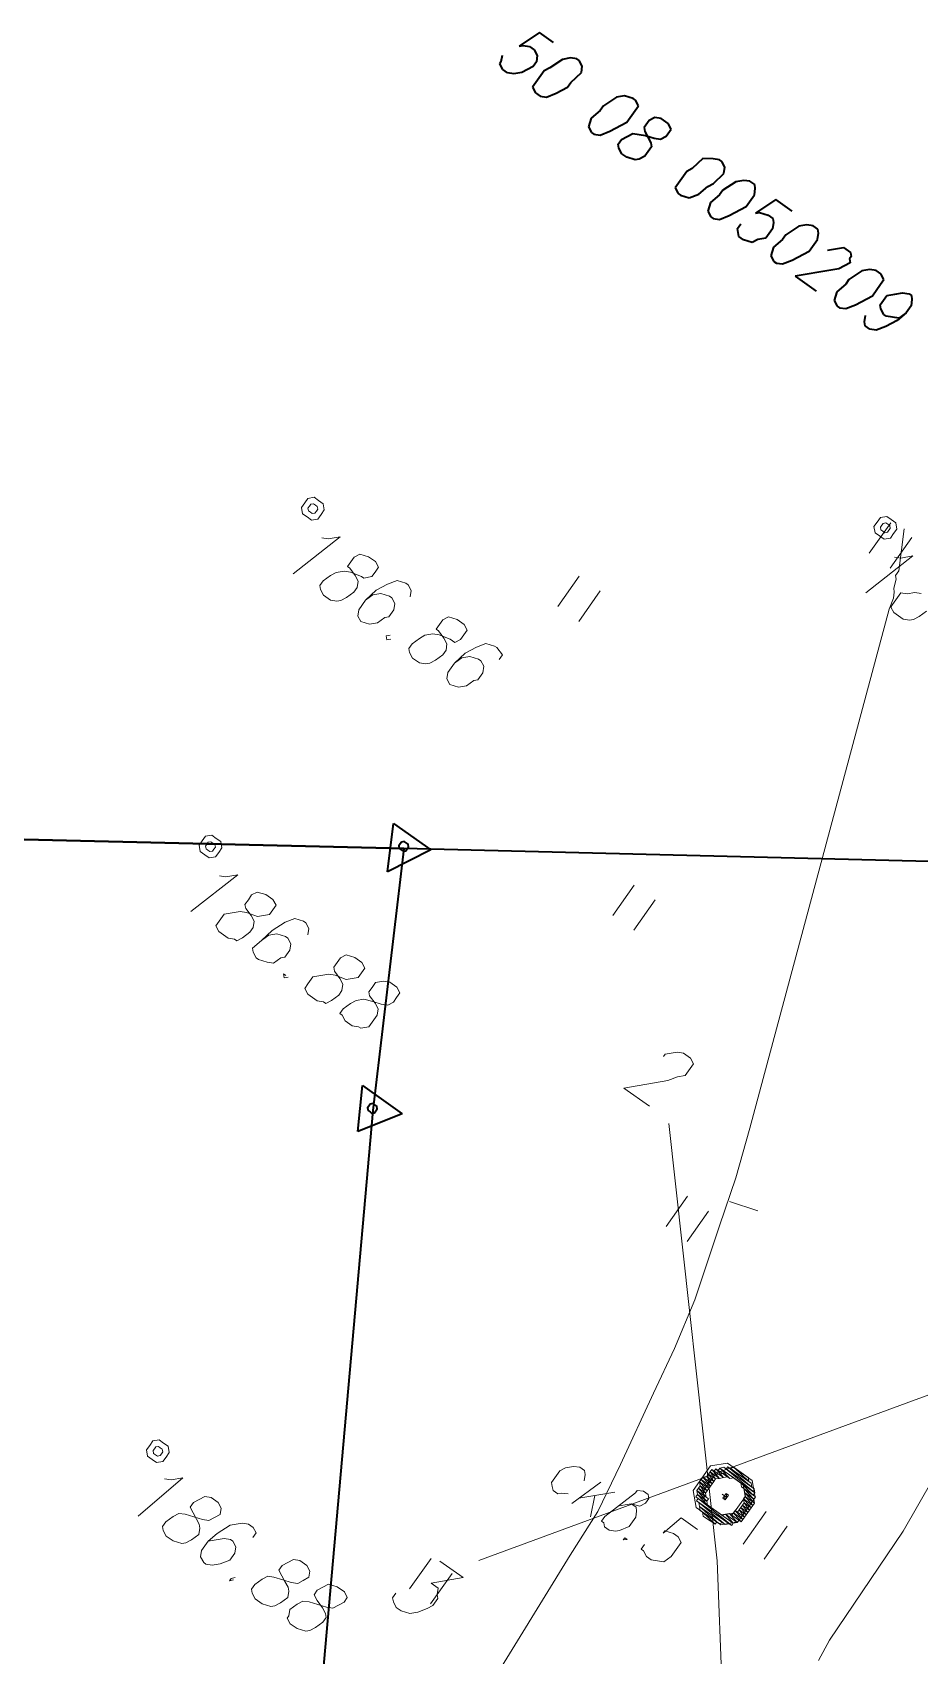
# Model space of a CAD drawing. Header units: millimetres. Extents: x -45570 to 57695, y -24100 to 57483.
# Drawn here: x -8219 to 5736, y 21249 to 46801 of the extents above; entities that cross this region are included whole.
import ezdxf

# ---------------------------------------------------------------- set-up
doc = ezdxf.new("R2010")
doc.units = ezdxf.units.MM
doc.layers.add('НВК_граница', color=6, linetype='Continuous', lineweight=35)
doc.layers.add('НВК_топо', color=9, linetype='Continuous', lineweight=9)

# ---------------------------------------------------------------- blocks, each defined once
blk = doc.blocks.new('ТОПО')
at = {"layer": 'НВК_граница'}
for p, q in [((-242, 46801), (-561, 46585)), ((-21, 46645), (-242, 46801)), ((-561, 46585), (-498, 46596)), ((-498, 46596), (-398, 46580)), ((-398, 46580), (-325, 46528)), ((-325, 46528), (-277, 46439)), ((-869, 46306), (-843, 46343)), ((-821, 46217), (-869, 46306)), ((-843, 46343), (-827, 46442)), ((-344, 46266), (-433, 46219)), ((-292, 46340), (-344, 46266)), ((-277, 46439), (-292, 46340)), ((121, 46378), (-82, 46246)), ((247, 46400), (121, 46378)), ((347, 46385), (247, 46400)), ((383, 46359), (347, 46385)), ((431, 46270), (383, 46359)), ((416, 46170), (431, 46270)), ((-747, 46165), (-821, 46217)), ((-648, 46150), (-747, 46165)), ((-522, 46171), (-648, 46150)), ((-433, 46219), (-522, 46171)), ((-275, 46052), (-354, 45941)), ((-171, 46199), (-275, 46052)), ((-82, 46246), (-171, 46199)), ((197, 45939), (249, 46012)), ((249, 46012), (416, 46170)), ((-354, 45941), (-306, 45852)), ((-306, 45852), (-232, 45800)), ((-232, 45800), (-133, 45785)), ((-133, 45785), (19, 45843)), ((19, 45843), (197, 45939)), ((968, 45780), (764, 45648)), ((1093, 45801), (968, 45780)), ((1230, 45760), (1093, 45801)), ((1266, 45734), (1230, 45760)), ((712, 45574), (571, 45453)), ((764, 45648), (712, 45574)), ((1132, 45387), (1262, 45571)), ((1262, 45571), (1314, 45645)), ((1314, 45645), (1266, 45734)), ((571, 45453), (529, 45317)), ((529, 45317), (577, 45228)), ((713, 45186), (865, 45245)), ((865, 45245), (1043, 45340)), ((1043, 45340), (1132, 45387)), ((1457, 45378), (1404, 45305)), ((1404, 45305), (1415, 45242)), ((1415, 45242), (1463, 45153)), ((1483, 45415), (1457, 45378)), ((1571, 45463), (1483, 45415)), ((1671, 45447), (1571, 45463)), ((1781, 45369), (1671, 45447)), ((1777, 45207), (1829, 45280)), ((1829, 45280), (1781, 45369)), ((577, 45228), (614, 45202)), ((614, 45202), (713, 45186)), ((997, 45041), (1049, 45115)), ((1008, 44978), (997, 45041)), ((1055, 44889), (1008, 44978)), ((1049, 45115), (1138, 45162)), ((1138, 45162), (1227, 45210)), ((1227, 45210), (1326, 45194)), ((1326, 45194), (1426, 45179)), ((1426, 45179), (1562, 45138)), ((1463, 45153), (1510, 45064)), ((1521, 45001), (1469, 44928)), ((1510, 45064), (1521, 45001)), ((1562, 45138), (1662, 45122)), ((1662, 45122), (1751, 45170)), ((1751, 45170), (1777, 45207)), ((1129, 44837), (1055, 44889)), ((1265, 44796), (1129, 44837)), ((1328, 44807), (1265, 44796)), ((1417, 44854), (1328, 44807)), ((1469, 44928), (1417, 44854)), ((2329, 44816), (2162, 44658)), ((2491, 44812), (2329, 44816)), ((2591, 44797), (2491, 44812)), ((2628, 44771), (2591, 44797)), ((2675, 44682), (2628, 44771)), ((1969, 44464), (1891, 44353)), ((2073, 44611), (1969, 44464)), ((2162, 44658), (2073, 44611)), ((2493, 44424), (2660, 44582)), ((2660, 44582), (2675, 44682)), ((2970, 44473), (2844, 44452)), ((3069, 44458), (2970, 44473)), ((1891, 44353), (1938, 44264)), ((1938, 44264), (1975, 44238)), ((1975, 44238), (2111, 44197)), ((2111, 44197), (2263, 44255)), ((2263, 44255), (2404, 44377)), ((2404, 44377), (2493, 44424)), ((2588, 44246), (2447, 44125)), ((2640, 44320), (2588, 44246)), ((2844, 44452), (2640, 44320)), ((3008, 44060), (3138, 44244)), ((3143, 44406), (3069, 44458)), ((3138, 44244), (3153, 44343)), ((3153, 44343), (3143, 44406)), ((2447, 44125), (2406, 43989)), ((2406, 43989), (2453, 43900)), ((2741, 43917), (2919, 44012)), ((2919, 44012), (3008, 44060)), ((3474, 44172), (3155, 43956)), ((3155, 43956), (3218, 43966)), ((3218, 43966), (3354, 43925)), ((3731, 43990), (3474, 44172)), ((2453, 43900), (2490, 43874)), ((2490, 43874), (2590, 43859)), ((2590, 43859), (2741, 43917)), ((2873, 43713), (2925, 43787)), ((2884, 43650), (2873, 43713)), ((3354, 43925), (3428, 43873)), ((3423, 43710), (3371, 43637)), ((3439, 43810), (3423, 43710)), ((3428, 43873), (3439, 43810)), ((3837, 43749), (3633, 43617)), ((3963, 43770), (3837, 43749)), ((4062, 43755), (3963, 43770)), ((4136, 43703), (4062, 43755)), ((4147, 43640), (4136, 43703)), ((2895, 43588), (2884, 43650)), ((2968, 43536), (2895, 43588)), ((3105, 43494), (2968, 43536)), ((3194, 43542), (3105, 43494)), ((3319, 43563), (3194, 43542)), ((3371, 43637), (3319, 43563)), ((3581, 43543), (3440, 43422)), ((3633, 43617), (3581, 43543)), ((4001, 43357), (4132, 43541)), ((4132, 43541), (4147, 43640)), ((3440, 43422), (3399, 43286)), ((3399, 43286), (3447, 43197)), ((3447, 43197), (3484, 43171)), ((3583, 43156), (3735, 43214)), ((3735, 43214), (3913, 43309)), ((3913, 43309), (4001, 43357)), ((4289, 43374), (4352, 43385)), ((4352, 43385), (4415, 43395)), ((4415, 43395), (4478, 43406)), ((4478, 43406), (4541, 43417)), ((4541, 43417), (4651, 43339)), ((4662, 43276), (4636, 43239)), ((4636, 43239), (4647, 43176)), ((4651, 43339), (4662, 43276)), ((3484, 43171), (3583, 43156)), ((4343, 43060), (3778, 42963)), ((3778, 42963), (4109, 42728)), ((4469, 43081), (4343, 43060)), ((4558, 43129), (4469, 43081)), ((4647, 43176), (4558, 43129)), ((4831, 43046), (4627, 42914)), ((4956, 43068), (4831, 43046)), ((5056, 43052), (4956, 43068)), ((5129, 43000), (5056, 43052)), ((5177, 42911), (5129, 43000)), ((4434, 42719), (4393, 42583)), ((4575, 42841), (4434, 42719)), ((4627, 42914), (4575, 42841)), ((4995, 42654), (5125, 42838)), ((5125, 42838), (5177, 42911)), ((5220, 42660), (5346, 42682)), ((5346, 42682), (5471, 42703)), ((5471, 42703), (5571, 42688)), ((5571, 42688), (5608, 42662)), ((4393, 42583), (4440, 42494)), ((4440, 42494), (4477, 42468)), ((4477, 42468), (4576, 42453)), ((4576, 42453), (4728, 42511)), ((4728, 42511), (4906, 42606)), ((4906, 42606), (4995, 42654)), ((5116, 42513), (5194, 42623)), ((5127, 42450), (5116, 42513)), ((5174, 42361), (5127, 42450)), ((5194, 42623), (5220, 42660)), ((5603, 42499), (5525, 42389)), ((5618, 42599), (5603, 42499)), ((5608, 42662), (5618, 42599)), ((4871, 42245), (4886, 42344)), ((4882, 42182), (4871, 42245)), ((4955, 42130), (4882, 42182)), ((5206, 42173), (5055, 42114)), ((5211, 42335), (5174, 42361)), ((5384, 42268), (5206, 42173)), ((5311, 42320), (5211, 42335)), ((5410, 42305), (5311, 42320)), ((5525, 42389), (5384, 42268)), ((5525, 42389), (5410, 42305)), ((5055, 42114), (4955, 42130)), ((-2375, 33955), (-25944, 34511)), ((-25944, 34511), (-2375, 33955)), ((-2635, 33587), (-2539, 34348)), ((-2635, 33587), (-2539, 34348)), ((-2635, 33587), (-2539, 34348)), ((-2539, 34348), (-1951, 33931)), ((-2539, 34348), (-1951, 33931)), ((-2539, 34348), (-1951, 33931)), ((-2375, 33955), (-2865, 29830)), ((-2375, 33955), (-2865, 29830)), ((-1951, 33931), (-2635, 33587)), ((-1951, 33931), (-2635, 33587)), ((-1951, 33931), (-2635, 33587)), ((26654, 33235), (-2375, 33955)), ((26654, 33235), (-2375, 33955)), ((-3099, 29499), (-3029, 30222)), ((-3099, 29499), (-3029, 30222)), ((-3029, 30222), (-2404, 29779)), ((-3029, 30222), (-2404, 29779)), ((-2865, 29830), (-4342, 13152)), ((-2865, 29830), (-4342, 13152)), ((-2404, 29779), (-3099, 29499)), ((-2404, 29779), (-3099, 29499))]:
    blk.add_line(p, q, dxfattribs=at)
for points in [[(-2436, 34026), (-2457, 33995), (-2450, 33953), (-2419, 33932)], [(-2436, 34026), (-2457, 33995), (-2450, 33953), (-2419, 33932)], [(-2436, 34026), (-2457, 33995), (-2450, 33953), (-2419, 33932)], [(-2341, 34042), (-2372, 34063), (-2414, 34056), (-2436, 34026)], [(-2341, 34042), (-2372, 34063), (-2414, 34056), (-2436, 34026)], [(-2341, 34042), (-2372, 34063), (-2414, 34056), (-2436, 34026)], [(-2325, 33948), (-2304, 33978), (-2311, 34020), (-2341, 34042)], [(-2325, 33948), (-2304, 33978), (-2311, 34020), (-2341, 34042)], [(-2325, 33948), (-2304, 33978), (-2311, 34020), (-2341, 34042)], [(-2419, 33932), (-2389, 33910), (-2347, 33917), (-2325, 33948)], [(-2419, 33932), (-2389, 33910), (-2347, 33917), (-2325, 33948)], [(-2419, 33932), (-2389, 33910), (-2347, 33917), (-2325, 33948)], [(-2925, 29900), (-2947, 29870), (-2940, 29828), (-2909, 29806)], [(-2925, 29900), (-2947, 29870), (-2940, 29828), (-2909, 29806)], [(-2831, 29916), (-2862, 29938), (-2904, 29931), (-2925, 29900)], [(-2831, 29916), (-2862, 29938), (-2904, 29931), (-2925, 29900)], [(-2815, 29822), (-2794, 29853), (-2801, 29895), (-2831, 29916)], [(-2815, 29822), (-2794, 29853), (-2801, 29895), (-2831, 29916)], [(-2909, 29806), (-2879, 29784), (-2837, 29792), (-2815, 29822)], [(-2909, 29806), (-2879, 29784), (-2837, 29792), (-2815, 29822)]]:
    blk.add_lwpolyline(points, dxfattribs=at)
at = {"layer": 'НВК_топо'}
for p, q in [((-3377, 38860), (-4118, 38280)), ((-3665, 38843), (-3565, 38828)), ((-3565, 38828), (-3377, 38860)), ((4945, 38604), (5283, 39082)), ((5276, 38369), (5614, 38848)), ((5412, 38328), (5493, 38989)), ((-3071, 38589), (-3160, 38541)), ((-2935, 38548), (-3071, 38589)), ((-3212, 38468), (-3264, 38394)), ((-3264, 38394), (-3228, 38368)), ((-3228, 38368), (-3143, 38253)), ((-3160, 38541), (-3212, 38468)), ((-2825, 38470), (-2935, 38548)), ((-2829, 38307), (-2777, 38381)), ((-2777, 38381), (-2825, 38470)), ((5631, 38560), (4890, 37980)), ((5343, 38543), (5443, 38527)), ((5443, 38527), (5631, 38560)), ((-3698, 38094), (-3646, 38167)), ((-3687, 38031), (-3698, 38094)), ((-3646, 38167), (-3531, 38252)), ((-3531, 38252), (-3442, 38299)), ((-3442, 38299), (-3317, 38321)), ((-3317, 38321), (-3217, 38305)), ((-3217, 38305), (-3044, 38238)), ((-3143, 38253), (-3096, 38164)), ((-3096, 38164), (-3111, 38065)), ((-3044, 38238), (-3007, 38212)), ((-3007, 38212), (-2881, 38234)), ((-2881, 38234), (-2829, 38307)), ((-2635, 38114), (-2812, 38019)), ((-2483, 38172), (-2635, 38114)), ((-2346, 38131), (-2483, 38172)), ((-2310, 38105), (-2346, 38131)), ((-2262, 38016), (-2310, 38105)), ((44, 37765), (383, 38243)), ((5330, 38055), (5371, 38192)), ((5360, 38254), (5412, 38328)), ((5371, 38192), (5360, 38254)), ((-3640, 37942), (-3687, 38031)), ((-3529, 37864), (-3640, 37942)), ((-3430, 37849), (-3529, 37864)), ((-3367, 37859), (-3430, 37849)), ((-3278, 37907), (-3367, 37859)), ((-3163, 37991), (-3278, 37907)), ((-3111, 38065), (-3163, 37991)), ((-2979, 37861), (-3083, 37714)), ((-2812, 38019), (-2979, 37861)), ((-2864, 37945), (-2979, 37861)), ((-2739, 37967), (-2864, 37945)), ((-2602, 37926), (-2739, 37967)), ((-2565, 37900), (-2602, 37926)), ((-2518, 37811), (-2565, 37900)), ((-2277, 37917), (-2262, 38016)), ((375, 37530), (714, 38009)), ((5258, 37720), (5325, 37893)), ((5310, 37793), (5362, 37867)), ((5325, 37893), (5340, 37992)), ((5340, 37992), (5330, 38055)), ((5362, 37867), (5440, 37977)), ((5440, 37977), (5540, 37962)), ((5540, 37962), (5665, 37983)), ((5665, 37983), (5765, 37968)), ((-3083, 37714), (-3099, 37614)), ((-3099, 37614), (-3051, 37526)), ((-2789, 37506), (-2674, 37590)), ((-2674, 37590), (-2611, 37601)), ((-2611, 37601), (-2533, 37711)), ((-2533, 37711), (-2518, 37811)), ((-1673, 37600), (-1762, 37552)), ((-1537, 37558), (-1673, 37600)), ((3067, 29552), (5258, 37720)), ((5284, 37756), (5310, 37793)), ((5331, 37668), (5284, 37756)), ((5478, 37563), (5331, 37668)), ((5578, 37548), (5478, 37563)), ((5730, 37606), (5641, 37559)), ((5845, 37691), (5730, 37606)), ((-3051, 37526), (-2915, 37484)), ((-2915, 37484), (-2789, 37506)), ((-2594, 37313), (-2657, 37302)), ((-2133, 37262), (-2044, 37310)), ((-2044, 37310), (-1918, 37331)), ((-1918, 37331), (-1819, 37316)), ((-1814, 37479), (-1866, 37405)), ((-1866, 37405), (-1830, 37379)), ((-1830, 37379), (-1745, 37264)), ((-1819, 37316), (-1646, 37249)), ((-1762, 37552), (-1814, 37479)), ((-1427, 37480), (-1537, 37558)), ((-1483, 37244), (-1431, 37318)), ((-1431, 37318), (-1379, 37391)), ((-1379, 37391), (-1427, 37480)), ((5641, 37559), (5578, 37548)), ((-2657, 37302), (-2646, 37239)), ((-2646, 37239), (-2584, 37250)), ((-2300, 37104), (-2248, 37178)), ((-2289, 37042), (-2300, 37104)), ((-2248, 37178), (-2133, 37262)), ((-1713, 37076), (-1765, 37002)), ((-1745, 37264), (-1698, 37175)), ((-1698, 37175), (-1713, 37076)), ((-1646, 37249), (-1572, 37197)), ((-1572, 37197), (-1483, 37244)), ((-1236, 37125), (-1414, 37030)), ((-1085, 37183), (-1236, 37125)), ((-948, 37142), (-1085, 37183)), ((-912, 37116), (-948, 37142)), ((-827, 37001), (-912, 37116)), ((-2242, 36953), (-2289, 37042)), ((-2131, 36875), (-2242, 36953)), ((-2032, 36859), (-2131, 36875)), ((-1969, 36870), (-2032, 36859)), ((-1880, 36918), (-1969, 36870)), ((-1765, 37002), (-1880, 36918)), ((-1581, 36872), (-1685, 36725)), ((-1414, 37030), (-1581, 36872)), ((-1466, 36956), (-1581, 36872)), ((-1341, 36978), (-1466, 36956)), ((-1204, 36936), (-1341, 36978)), ((-1167, 36910), (-1204, 36936)), ((-1120, 36822), (-1167, 36910)), ((-1135, 36722), (-1120, 36822)), ((-879, 36927), (-827, 37001)), ((-1685, 36725), (-1701, 36625)), ((-1701, 36625), (-1653, 36536)), ((-1391, 36516), (-1276, 36601)), ((-1276, 36601), (-1213, 36612)), ((-1213, 36612), (-1135, 36722)), ((-1653, 36536), (-1517, 36495)), ((-1517, 36495), (-1391, 36516)), ((-4988, 33540), (-5729, 32961)), ((-5276, 33523), (-5176, 33508)), ((-5176, 33508), (-4988, 33540)), ((-4771, 33222), (-4823, 33148)), ((-4683, 33269), (-4771, 33222)), ((-4546, 33228), (-4683, 33269)), ((-4436, 33150), (-4546, 33228)), ((909, 32901), (1248, 33379)), ((-5079, 32943), (-4954, 32964)), ((-4954, 32964), (-4854, 32949)), ((-4823, 33148), (-4876, 33074)), ((-4876, 33074), (-4865, 33012)), ((-4865, 33012), (-4780, 32897)), ((-4492, 32914), (-4440, 32987)), ((-4440, 32987), (-4388, 33061)), ((-4388, 33061), (-4436, 33150)), ((1241, 32667), (1579, 33145)), ((-5335, 32737), (-5283, 32811)), ((-5288, 32648), (-5335, 32737)), ((-5283, 32811), (-5205, 32921)), ((-5205, 32921), (-5079, 32943)), ((-4854, 32949), (-4681, 32881)), ((-4748, 32708), (-4800, 32635)), ((-4780, 32897), (-4733, 32808)), ((-4733, 32808), (-4748, 32708)), ((-4681, 32881), (-4618, 32892)), ((-4618, 32892), (-4492, 32914)), ((-4246, 32794), (-4449, 32662)), ((-4094, 32853), (-4246, 32794)), ((-3957, 32811), (-4094, 32853)), ((-3921, 32785), (-3957, 32811)), ((-3873, 32696), (-3921, 32785)), ((-5140, 32544), (-5288, 32648)), ((-5041, 32529), (-5140, 32544)), ((-5004, 32503), (-5041, 32529)), ((-4915, 32550), (-5004, 32503)), ((-4800, 32635), (-4915, 32550)), ((-4616, 32505), (-4757, 32383)), ((-4449, 32662), (-4616, 32505)), ((-4501, 32589), (-4616, 32505)), ((-4376, 32610), (-4501, 32589)), ((-4239, 32569), (-4376, 32610)), ((-4203, 32543), (-4239, 32569)), ((-4155, 32454), (-4203, 32543)), ((-4170, 32355), (-4155, 32454)), ((-3888, 32597), (-3873, 32696)), ((-4757, 32383), (-4746, 32321)), ((-4746, 32321), (-4699, 32232)), ((-4699, 32232), (-4662, 32206)), ((-4662, 32206), (-4526, 32164)), ((-4426, 32149), (-4311, 32233)), ((-4311, 32233), (-4248, 32244)), ((-4248, 32244), (-4170, 32355)), ((-3373, 32232), (-3425, 32159)), ((-3284, 32280), (-3373, 32232)), ((-3148, 32239), (-3284, 32280)), ((-3038, 32161), (-3148, 32239)), ((-1199, 22743), (24866, 32347)), ((-4526, 32164), (-4426, 32149)), ((-4231, 31956), (-4268, 31982)), ((-4268, 31982), (-4257, 31919)), ((-3807, 31932), (-3681, 31953)), ((-3681, 31953), (-3556, 31975)), ((-3556, 31975), (-3456, 31960)), ((-3425, 32159), (-3477, 32085)), ((-3477, 32085), (-3467, 32022)), ((-3467, 32022), (-3382, 31907)), ((-3456, 31960), (-3283, 31892)), ((-3094, 31924), (-3042, 31998)), ((-3042, 31998), (-2990, 32072)), ((-2990, 32072), (-3038, 32161)), ((-4257, 31919), (-4195, 31930)), ((-3937, 31748), (-3885, 31821)), ((-3889, 31659), (-3937, 31748)), ((-3885, 31821), (-3807, 31932)), ((-3350, 31719), (-3402, 31645)), ((-3382, 31907), (-3335, 31819)), ((-3335, 31819), (-3350, 31719)), ((-3283, 31892), (-3220, 31903)), ((-3220, 31903), (-3094, 31924)), ((-2874, 31768), (-2926, 31695)), ((-2926, 31695), (-2915, 31632)), ((-2821, 31842), (-2874, 31768)), ((-2696, 31863), (-2821, 31842)), ((-2596, 31848), (-2696, 31863)), ((-2486, 31770), (-2596, 31848)), ((-2438, 31681), (-2486, 31770)), ((-3742, 31555), (-3889, 31659)), ((-3643, 31540), (-3742, 31555)), ((-3606, 31514), (-3643, 31540)), ((-3517, 31561), (-3606, 31514)), ((-3402, 31645), (-3517, 31561)), ((-3385, 31357), (-3333, 31431)), ((-3333, 31431), (-3218, 31515)), ((-3218, 31515), (-3129, 31563)), ((-3129, 31563), (-3004, 31584)), ((-3004, 31584), (-2867, 31543)), ((-2915, 31632), (-2830, 31517)), ((-2867, 31543), (-2731, 31502)), ((-2830, 31517), (-2783, 31428)), ((-2731, 31502), (-2631, 31486)), ((-2631, 31486), (-2542, 31534)), ((-2542, 31534), (-2490, 31608)), ((-2490, 31608), (-2438, 31681)), ((-3348, 31331), (-3385, 31357)), ((-3301, 31242), (-3348, 31331)), ((-3190, 31164), (-3301, 31242)), ((-2850, 31255), (-2928, 31145)), ((-2798, 31329), (-2850, 31255)), ((-2783, 31428), (-2798, 31329)), ((-3091, 31149), (-3190, 31164)), ((-3054, 31123), (-3091, 31149)), ((-2928, 31145), (-3054, 31123)), ((1710, 30678), (1737, 30715)), ((1737, 30715), (1862, 30736)), ((1862, 30736), (1925, 30747)), ((1925, 30747), (2025, 30732)), ((2025, 30732), (2135, 30654)), ((2104, 30454), (2052, 30381)), ((2156, 30528), (2104, 30454)), ((2135, 30654), (2183, 30565)), ((2183, 30565), (2156, 30528)), ((1775, 30301), (1084, 30183)), ((1084, 30183), (1489, 29896)), ((1927, 30359), (1775, 30301)), ((2052, 30381), (1927, 30359)), ((1794, 29625), (2553, 22739)), ((2845, 28771), (3067, 29552)), ((2587, 28015), (2845, 28771)), ((1749, 28001), (2087, 28479)), ((2748, 28398), (3194, 28248)), ((2080, 27766), (2418, 28245)), ((2204, 26850), (2587, 28015)), ((1883, 26084), (2204, 26850)), ((1551, 25380), (1883, 26084)), ((1032, 24257), (1551, 25380)), ((-5852, 24048), (-6556, 23442)), ((-6140, 24031), (-6040, 24016)), ((-6040, 24016), (-5852, 24048)), ((26, 24085), (-52, 23974)), ((79, 24158), (26, 24085)), ((167, 24206), (79, 24158)), ((293, 24227), (167, 24206)), ((393, 24212), (293, 24227)), ((466, 24160), (393, 24212)), ((462, 23997), (477, 24097)), ((477, 24097), (466, 24160)), ((673, 23516), (1032, 24257)), ((2275, 23985), (2301, 24021)), ((2301, 24021), (2327, 24058)), ((2448, 23917), (2301, 24021)), ((2448, 23917), (2301, 24021)), ((2301, 24021), (2422, 23880)), ((2301, 24021), (2422, 23880)), ((2327, 24058), (2390, 24069)), ((2474, 23954), (2327, 24058)), ((2474, 23954), (2327, 24058)), ((2327, 24058), (2474, 23954)), ((2327, 24058), (2474, 23954)), ((2474, 23954), (2327, 24058)), ((2474, 23954), (2327, 24058)), ((2327, 24058), (2448, 23917)), ((2327, 24058), (2448, 23917)), ((2390, 24069), (2416, 24106)), ((2500, 23991), (2390, 24069)), ((2500, 23991), (2390, 24069)), ((2390, 24069), (2474, 23954)), ((2390, 24069), (2474, 23954)), ((2416, 24106), (2442, 24142)), ((2526, 24028), (2416, 24106)), ((2526, 24028), (2416, 24106)), ((2416, 24106), (2526, 24028)), ((2416, 24106), (2526, 24028)), ((2526, 24028), (2416, 24106)), ((2526, 24028), (2416, 24106)), ((2416, 24106), (2500, 23991)), ((2416, 24106), (2500, 23991)), ((2442, 24142), (2468, 24179)), ((2589, 24038), (2442, 24142)), ((2589, 24038), (2442, 24142)), ((2442, 24142), (2526, 24028)), ((2442, 24142), (2526, 24028)), ((2652, 24049), (2468, 24179)), ((2468, 24179), (2504, 24153)), ((2652, 24049), (2468, 24179)), ((2468, 24179), (2589, 24038)), ((2468, 24179), (2589, 24038)), ((2500, 23991), (2526, 24028)), ((2504, 24153), (2530, 24190)), ((2652, 24049), (2504, 24153)), ((2652, 24049), (2504, 24153)), ((2504, 24153), (2652, 24049)), ((2504, 24153), (2652, 24049)), ((2526, 24028), (2589, 24038)), ((2567, 24164), (2530, 24190)), ((2530, 24190), (2751, 24034)), ((2714, 24060), (2530, 24190)), ((2530, 24190), (2714, 24060)), ((2714, 24060), (2530, 24190)), ((2530, 24190), (2751, 24034)), ((2714, 24060), (2530, 24190)), ((2530, 24190), (2652, 24049)), ((2530, 24190), (2652, 24049)), ((2567, 24164), (2593, 24201)), ((2751, 24034), (2567, 24164)), ((2751, 24034), (2567, 24164)), ((2567, 24164), (2751, 24034)), ((2751, 24034), (2567, 24164)), ((2589, 24038), (2652, 24049)), ((2593, 24201), (2656, 24212)), ((3145, 23810), (2593, 24201)), ((3145, 23810), (2593, 24201)), ((2593, 24201), (3145, 23810)), ((2593, 24201), (3145, 23810)), ((3145, 23810), (2593, 24201)), ((2814, 24045), (2593, 24201)), ((2593, 24201), (2814, 24045)), ((2814, 24045), (2593, 24201)), ((2593, 24201), (2888, 23993)), ((2814, 24045), (2593, 24201)), ((2593, 24201), (2751, 24034)), ((2593, 24201), (2751, 24034)), ((2652, 24049), (2714, 24060)), ((3134, 23873), (2656, 24212)), ((2656, 24212), (2693, 24186)), ((3134, 23873), (2656, 24212)), ((2656, 24212), (3145, 23810)), ((2656, 24212), (3145, 23810)), ((2693, 24186), (2719, 24222)), ((3098, 23899), (2693, 24186)), ((3098, 23899), (2693, 24186)), ((2693, 24186), (3134, 23873)), ((2693, 24186), (3134, 23873)), ((2714, 24060), (2714, 24060)), ((2751, 24034), (2714, 24060)), ((3087, 23962), (2719, 24222)), ((2719, 24222), (2756, 24196)), ((3087, 23962), (2719, 24222)), ((2719, 24222), (3098, 23899)), ((2719, 24222), (3098, 23899)), ((2751, 24034), (2814, 24045)), ((2756, 24196), (2819, 24207)), ((3050, 23988), (2756, 24196)), ((3050, 23988), (2756, 24196)), ((2756, 24196), (3087, 23962)), ((2756, 24196), (3087, 23962)), ((2814, 24045), (2814, 24045)), ((2888, 23993), (2814, 24045)), ((2855, 24181), (2819, 24207)), ((2819, 24207), (3039, 24051)), ((3039, 24051), (2819, 24207)), ((2819, 24207), (3050, 23988)), ((2819, 24207), (3050, 23988)), ((3039, 24051), (2855, 24181)), ((2855, 24181), (2892, 24155)), ((3039, 24051), (2855, 24181)), ((2855, 24181), (3039, 24051)), ((3039, 24051), (2855, 24181)), ((2966, 24103), (2892, 24155)), ((2892, 24155), (2966, 24103)), ((2966, 24103), (2892, 24155)), ((2892, 24155), (3039, 24051)), ((2892, 24155), (3039, 24051)), ((3039, 24051), (2966, 24103)), ((3050, 23988), (3039, 24051)), ((5479, 23208), (5952, 24032)), ((-52, 23974), (-41, 23911)), ((-41, 23911), (-30, 23849)), ((-30, 23849), (44, 23797)), ((44, 23797), (106, 23807)), ((106, 23807), (206, 23792)), ((724, 23978), (264, 23640)), ((945, 23821), (379, 23725)), ((630, 23768), (559, 23432)), ((1269, 23812), (784, 23438)), ((1295, 23849), (1269, 23812)), ((1395, 23834), (1295, 23849)), ((1469, 23782), (1395, 23834)), ((1479, 23719), (1469, 23782)), ((2218, 23749), (2244, 23785)), ((2233, 23848), (2259, 23885)), ((2380, 23744), (2233, 23848)), ((2417, 23718), (2233, 23848)), ((2233, 23848), (2417, 23718)), ((2417, 23718), (2233, 23848)), ((2233, 23848), (2380, 23744)), ((2417, 23718), (2233, 23848)), ((2233, 23848), (2391, 23681)), ((2233, 23848), (2391, 23681)), ((2244, 23785), (2233, 23848)), ((2391, 23681), (2244, 23785)), ((2391, 23681), (2244, 23785)), ((2244, 23785), (2402, 23618)), ((2244, 23785), (2402, 23618)), ((2259, 23885), (2285, 23922)), ((2370, 23807), (2259, 23885)), ((2370, 23807), (2259, 23885)), ((2259, 23885), (2370, 23807)), ((2259, 23885), (2370, 23807)), ((2370, 23807), (2259, 23885)), ((2370, 23807), (2259, 23885)), ((2259, 23885), (2380, 23744)), ((2259, 23885), (2380, 23744)), ((2422, 23880), (2275, 23985)), ((2422, 23880), (2275, 23985)), ((2275, 23985), (2396, 23844)), ((2275, 23985), (2396, 23844)), ((2285, 23922), (2275, 23985)), ((2396, 23844), (2285, 23922)), ((2396, 23844), (2285, 23922)), ((2285, 23922), (2370, 23807)), ((2285, 23922), (2370, 23807)), ((2370, 23807), (2396, 23844)), ((2380, 23744), (2370, 23807)), ((2396, 23844), (2422, 23880)), ((2422, 23880), (2448, 23917)), ((2448, 23917), (2474, 23954)), ((2474, 23954), (2500, 23991)), ((2632, 23787), (2705, 23735)), ((2669, 23761), (2632, 23787)), ((2705, 23735), (2632, 23787)), ((2632, 23787), (2669, 23761)), ((2705, 23735), (2632, 23787)), ((2632, 23787), (2705, 23735)), ((2632, 23787), (2705, 23735)), ((2705, 23735), (2632, 23787)), ((2705, 23735), (2632, 23787)), ((2632, 23787), (2705, 23735)), ((2705, 23735), (2632, 23787)), ((2632, 23787), (2705, 23735)), ((2632, 23787), (2705, 23735)), ((2705, 23735), (2632, 23787)), ((2705, 23735), (2632, 23787)), ((2632, 23787), (2705, 23735)), ((2705, 23735), (2632, 23787)), ((2632, 23787), (2705, 23735)), ((2632, 23787), (2705, 23735)), ((2705, 23735), (2632, 23787)), ((2705, 23735), (2632, 23787)), ((2632, 23787), (2705, 23735)), ((2669, 23761), (2695, 23798)), ((2695, 23798), (2695, 23798)), ((2695, 23798), (2731, 23772)), ((2731, 23772), (2695, 23798)), ((2731, 23772), (2695, 23798)), ((2695, 23798), (2731, 23772)), ((2731, 23772), (2695, 23798)), ((2695, 23798), (2731, 23772)), ((2695, 23798), (2731, 23772)), ((2731, 23772), (2695, 23798)), ((2731, 23772), (2695, 23798)), ((2695, 23798), (2731, 23772)), ((2731, 23772), (2695, 23798)), ((2695, 23798), (2731, 23772)), ((2695, 23798), (2731, 23772)), ((2731, 23772), (2695, 23798)), ((2731, 23772), (2695, 23798)), ((2695, 23798), (2731, 23772)), ((2731, 23772), (2695, 23798)), ((2695, 23798), (2731, 23772)), ((2695, 23798), (2731, 23772)), ((2731, 23772), (2695, 23798)), ((2731, 23772), (2695, 23798)), ((2695, 23798), (2731, 23772)), ((2731, 23772), (2695, 23798)), ((2695, 23798), (2731, 23772)), ((2695, 23798), (2731, 23772)), ((2731, 23772), (2695, 23798)), ((2731, 23772), (2695, 23798)), ((2695, 23798), (2731, 23772)), ((2731, 23772), (2695, 23798)), ((2695, 23798), (2731, 23772)), ((2695, 23798), (2731, 23772)), ((2731, 23772), (2695, 23798)), ((2731, 23772), (2695, 23798)), ((2695, 23798), (2731, 23772)), ((2731, 23772), (2695, 23798)), ((2695, 23798), (2731, 23772)), ((2695, 23798), (2731, 23772)), ((2731, 23772), (2695, 23798)), ((2731, 23772), (2695, 23798)), ((2695, 23798), (2731, 23772)), ((2731, 23772), (2695, 23798)), ((2695, 23798), (2705, 23735)), ((2695, 23798), (2705, 23735)), ((2705, 23735), (2731, 23772)), ((2731, 23772), (2731, 23772)), ((2731, 23772), (2731, 23772)), ((2731, 23772), (2731, 23772)), ((2731, 23772), (2731, 23772)), ((2731, 23772), (2731, 23772)), ((2731, 23772), (2731, 23772)), ((2731, 23772), (2731, 23772)), ((3145, 23810), (2888, 23993)), ((2888, 23993), (3145, 23810)), ((3145, 23810), (2888, 23993)), ((2888, 23993), (3145, 23810)), ((3145, 23810), (2888, 23993)), ((2888, 23993), (3145, 23810)), ((2888, 23993), (3145, 23810)), ((2924, 23966), (2888, 23993)), ((3145, 23810), (2924, 23966)), ((3145, 23810), (2924, 23966)), ((2924, 23966), (3119, 23774)), ((2924, 23966), (3119, 23774)), ((2935, 23904), (2924, 23966)), ((3119, 23774), (2935, 23904)), ((3119, 23774), (2935, 23904)), ((2935, 23904), (3156, 23747)), ((2935, 23904), (3156, 23747)), ((2972, 23878), (2935, 23904)), ((3156, 23747), (2972, 23878)), ((3156, 23747), (2972, 23878)), ((2972, 23878), (3156, 23747)), ((2972, 23878), (3156, 23747)), ((3156, 23747), (2972, 23878)), ((3156, 23747), (2972, 23878)), ((2972, 23878), (3130, 23711)), ((2972, 23878), (3130, 23711)), ((2983, 23815), (2972, 23878)), ((3130, 23711), (2983, 23815)), ((3130, 23711), (2983, 23815)), ((2983, 23815), (3141, 23648)), ((2983, 23815), (3141, 23648)), ((2993, 23752), (2983, 23815)), ((3087, 23962), (3050, 23988)), ((3098, 23899), (3087, 23962)), ((3134, 23873), (3098, 23899)), ((3119, 23774), (3145, 23810)), ((3156, 23747), (3119, 23774)), ((3145, 23810), (3134, 23873)), ((3145, 23810), (3145, 23810)), ((-5688, 23656), (-5740, 23582)), ((-5740, 23582), (-5692, 23493)), ((-5599, 23703), (-5688, 23656)), ((-5510, 23751), (-5599, 23703)), ((-5410, 23736), (-5510, 23751)), ((-5300, 23658), (-5410, 23736)), ((-5252, 23569), (-5300, 23658)), ((-5268, 23469), (-5252, 23569)), ((242, 22828), (673, 23516)), ((1014, 23607), (1139, 23628)), ((1139, 23628), (1202, 23639)), ((1202, 23639), (1338, 23598)), ((1276, 23587), (1202, 23639)), ((1271, 23425), (1286, 23524)), ((1286, 23524), (1276, 23587)), ((1338, 23598), (1427, 23645)), ((1427, 23645), (1479, 23719)), ((2402, 23618), (2218, 23749)), ((2439, 23592), (2218, 23749)), ((2218, 23749), (2439, 23592)), ((2439, 23592), (2218, 23749)), ((2218, 23749), (2402, 23618)), ((2439, 23592), (2218, 23749)), ((2218, 23749), (2439, 23592)), ((2218, 23749), (2439, 23592)), ((2255, 23723), (2218, 23749)), ((2229, 23686), (2255, 23723)), ((2781, 23295), (2229, 23686)), ((2781, 23295), (2229, 23686)), ((2229, 23686), (2744, 23321)), ((2229, 23686), (2744, 23321)), ((2266, 23660), (2229, 23686)), ((2439, 23592), (2255, 23723)), ((2476, 23566), (2255, 23723)), ((2255, 23723), (2476, 23566)), ((2476, 23566), (2255, 23723)), ((2255, 23723), (2439, 23592)), ((2549, 23514), (2255, 23723)), ((2255, 23723), (2549, 23514)), ((2549, 23514), (2255, 23723)), ((2255, 23723), (2476, 23566)), ((2807, 23332), (2255, 23723)), ((2255, 23723), (2781, 23295)), ((2255, 23723), (2781, 23295)), ((2744, 23321), (2266, 23660)), ((2744, 23321), (2266, 23660)), ((2266, 23660), (2681, 23311)), ((2266, 23660), (2681, 23311)), ((2276, 23597), (2266, 23660)), ((2681, 23311), (2276, 23597)), ((2644, 23337), (2276, 23597)), ((2276, 23597), (2644, 23337)), ((2644, 23337), (2276, 23597)), ((2276, 23597), (2681, 23311)), ((2644, 23337), (2276, 23597)), ((2276, 23597), (2581, 23326)), ((2276, 23597), (2581, 23326)), ((2287, 23534), (2276, 23597)), ((2581, 23326), (2287, 23534)), ((2581, 23326), (2287, 23534)), ((2287, 23534), (2545, 23352)), ((2287, 23534), (2545, 23352)), ((2324, 23508), (2287, 23534)), ((2380, 23744), (2417, 23718)), ((2391, 23681), (2417, 23718)), ((2402, 23618), (2391, 23681)), ((2402, 23618), (2439, 23592)), ((2417, 23718), (2417, 23718)), ((2439, 23592), (2439, 23592)), ((2439, 23592), (2476, 23566)), ((2476, 23566), (2476, 23566)), ((2476, 23566), (2549, 23514)), ((2807, 23332), (2549, 23514)), ((2549, 23514), (2586, 23488)), ((2549, 23514), (2549, 23514)), ((2643, 23724), (2669, 23761)), ((2679, 23698), (2643, 23724)), ((2679, 23698), (2643, 23724)), ((2643, 23724), (2679, 23698)), ((2643, 23724), (2679, 23698)), ((2679, 23698), (2643, 23724)), ((2679, 23698), (2643, 23724)), ((2643, 23724), (2679, 23698)), ((2679, 23698), (2643, 23724)), ((2643, 23724), (2679, 23698)), ((2643, 23724), (2679, 23698)), ((2679, 23698), (2643, 23724)), ((2679, 23698), (2643, 23724)), ((2643, 23724), (2679, 23698)), ((2679, 23698), (2643, 23724)), ((2643, 23724), (2679, 23698)), ((2643, 23724), (2679, 23698)), ((2679, 23698), (2643, 23724)), ((2643, 23724), (2643, 23724)), ((2643, 23724), (2643, 23724)), ((2643, 23724), (2679, 23698)), ((2679, 23698), (2643, 23724)), ((2669, 23761), (2669, 23761)), ((2705, 23735), (2669, 23761)), ((2705, 23735), (2669, 23761)), ((2669, 23761), (2705, 23735)), ((2669, 23761), (2705, 23735)), ((2705, 23735), (2669, 23761)), ((2705, 23735), (2669, 23761)), ((2705, 23735), (2669, 23761)), ((2669, 23761), (2705, 23735)), ((2669, 23761), (2705, 23735)), ((2669, 23761), (2705, 23735)), ((2705, 23735), (2669, 23761)), ((2705, 23735), (2669, 23761)), ((2669, 23761), (2705, 23735)), ((2705, 23735), (2669, 23761)), ((2669, 23761), (2705, 23735)), ((2669, 23761), (2705, 23735)), ((2705, 23735), (2669, 23761)), ((2705, 23735), (2669, 23761)), ((2669, 23761), (2705, 23735)), ((2705, 23735), (2669, 23761)), ((2669, 23761), (2705, 23735)), ((2669, 23761), (2705, 23735)), ((2705, 23735), (2669, 23761)), ((2705, 23735), (2669, 23761)), ((2669, 23761), (2705, 23735)), ((2705, 23735), (2669, 23761)), ((2669, 23761), (2705, 23735)), ((2669, 23761), (2705, 23735)), ((2705, 23735), (2669, 23761)), ((2705, 23735), (2669, 23761)), ((2669, 23761), (2705, 23735)), ((2705, 23735), (2669, 23761)), ((2669, 23761), (2705, 23735)), ((2705, 23735), (2669, 23761)), ((2669, 23761), (2679, 23698)), ((2669, 23761), (2679, 23698)), ((2679, 23698), (2705, 23735)), ((2679, 23698), (2679, 23698)), ((2679, 23698), (2679, 23698)), ((2705, 23735), (2705, 23735)), ((2705, 23735), (2705, 23735)), ((2705, 23735), (2705, 23735)), ((2705, 23735), (2705, 23735)), ((2705, 23735), (2705, 23735)), ((2705, 23735), (2705, 23735)), ((2705, 23735), (2705, 23735)), ((2811, 23494), (2837, 23531)), ((2874, 23505), (2837, 23531)), ((2837, 23531), (2984, 23427)), ((2984, 23427), (2837, 23531)), ((2837, 23531), (2958, 23390)), ((2837, 23531), (2958, 23390)), ((2874, 23505), (2900, 23542)), ((2900, 23542), (2926, 23579)), ((3010, 23464), (2900, 23542)), ((3010, 23464), (2900, 23542)), ((2900, 23542), (2984, 23427)), ((2900, 23542), (2984, 23427)), ((2926, 23579), (2952, 23616)), ((3036, 23501), (2926, 23579)), ((3036, 23501), (2926, 23579)), ((2926, 23579), (3010, 23464)), ((2926, 23579), (3010, 23464)), ((2952, 23616), (2978, 23652)), ((3063, 23538), (2952, 23616)), ((3063, 23538), (2952, 23616)), ((2952, 23616), (3036, 23501)), ((2952, 23616), (3036, 23501)), ((2960, 23003), (3325, 23518)), ((2967, 23715), (2993, 23752)), ((3115, 23611), (2967, 23715)), ((3115, 23611), (2967, 23715)), ((2967, 23715), (3089, 23574)), ((2967, 23715), (3089, 23574)), ((2978, 23652), (2967, 23715)), ((3089, 23574), (2978, 23652)), ((3089, 23574), (2978, 23652)), ((2978, 23652), (3063, 23538)), ((2978, 23652), (3063, 23538)), ((3141, 23648), (2993, 23752)), ((3141, 23648), (2993, 23752)), ((2993, 23752), (3141, 23648)), ((2993, 23752), (3141, 23648)), ((3141, 23648), (2993, 23752)), ((3141, 23648), (2993, 23752)), ((2993, 23752), (3115, 23611)), ((2993, 23752), (3115, 23611)), ((3036, 23501), (3063, 23538)), ((3063, 23538), (3089, 23574)), ((3089, 23574), (3115, 23611)), ((3115, 23611), (3141, 23648)), ((3130, 23711), (3156, 23747)), ((3141, 23648), (3130, 23711)), ((-6173, 23282), (-6121, 23355)), ((-6163, 23219), (-6173, 23282)), ((-6121, 23355), (-6006, 23440)), ((-6006, 23440), (-5917, 23487)), ((-5917, 23487), (-5818, 23472)), ((-5818, 23472), (-5681, 23431)), ((-5692, 23493), (-5645, 23405)), ((-5681, 23431), (-5545, 23389)), ((-5645, 23405), (-5597, 23316)), ((-5586, 23253), (-5602, 23153)), ((-5597, 23316), (-5586, 23253)), ((-5545, 23389), (-5445, 23374)), ((-5445, 23374), (-5357, 23422)), ((-5357, 23422), (-5268, 23469)), ((-5110, 23302), (-5314, 23170)), ((-4921, 23334), (-5110, 23302)), ((-4822, 23319), (-4921, 23334)), ((-4748, 23267), (-4822, 23319)), ((-4701, 23178), (-4748, 23267)), ((784, 23438), (732, 23365)), ((732, 23365), (769, 23339)), ((769, 23339), (779, 23276)), ((779, 23276), (853, 23224)), ((1015, 23219), (1167, 23278)), ((1167, 23278), (1219, 23351)), ((1219, 23351), (1271, 23425)), ((1984, 23417), (1702, 23175)), ((2241, 23235), (1984, 23417)), ((2545, 23352), (2324, 23508)), ((2545, 23352), (2324, 23508)), ((2324, 23508), (2519, 23315)), ((2324, 23508), (2519, 23315)), ((2335, 23445), (2324, 23508)), ((2519, 23315), (2335, 23445)), ((2371, 23419), (2335, 23445)), ((2335, 23445), (2445, 23367)), ((2335, 23445), (2519, 23315)), ((2445, 23367), (2335, 23445)), ((2445, 23367), (2371, 23419)), ((2371, 23419), (2445, 23367)), ((2445, 23367), (2371, 23419)), ((2445, 23367), (2445, 23367)), ((2519, 23315), (2445, 23367)), ((2519, 23315), (2545, 23352)), ((2545, 23352), (2581, 23326)), ((2581, 23326), (2644, 23337)), ((2807, 23332), (2586, 23488)), ((2586, 23488), (2623, 23462)), ((2807, 23332), (2586, 23488)), ((2586, 23488), (2807, 23332)), ((2586, 23488), (2807, 23332)), ((2623, 23462), (2686, 23473)), ((2807, 23332), (2623, 23462)), ((2807, 23332), (2623, 23462)), ((2623, 23462), (2807, 23332)), ((2623, 23462), (2807, 23332)), ((2644, 23337), (2644, 23337)), ((2681, 23311), (2644, 23337)), ((2681, 23311), (2744, 23321)), ((2686, 23473), (2748, 23484)), ((2870, 23343), (2686, 23473)), ((2870, 23343), (2686, 23473)), ((2686, 23473), (2870, 23343)), ((2686, 23473), (2870, 23343)), ((2870, 23343), (2686, 23473)), ((2870, 23343), (2686, 23473)), ((2686, 23473), (2807, 23332)), ((2686, 23473), (2807, 23332)), ((2744, 23321), (2781, 23295)), ((2896, 23380), (2748, 23484)), ((2748, 23484), (2785, 23458)), ((2896, 23380), (2748, 23484)), ((2748, 23484), (2870, 23343)), ((2748, 23484), (2870, 23343)), ((2781, 23295), (2807, 23332)), ((2785, 23458), (2811, 23494)), ((2932, 23354), (2785, 23458)), ((2932, 23354), (2785, 23458)), ((2785, 23458), (2896, 23380)), ((2785, 23458), (2896, 23380)), ((2807, 23332), (2870, 23343)), ((2958, 23390), (2811, 23494)), ((2958, 23390), (2811, 23494)), ((2811, 23494), (2932, 23354)), ((2811, 23494), (2932, 23354)), ((2870, 23343), (2896, 23380)), ((2984, 23427), (2874, 23505)), ((2984, 23427), (2874, 23505)), ((2874, 23505), (2984, 23427)), ((2984, 23427), (2874, 23505)), ((2896, 23380), (2932, 23354)), ((2932, 23354), (2958, 23390)), ((2958, 23390), (2984, 23427)), ((2984, 23427), (3010, 23464)), ((3010, 23464), (3036, 23501)), ((3291, 22768), (3656, 23283)), ((-6115, 23130), (-6163, 23219)), ((-6005, 23052), (-6115, 23130)), ((-5868, 23011), (-6005, 23052)), ((-5805, 23021), (-5868, 23011)), ((-5717, 23069), (-5805, 23021)), ((-5602, 23153), (-5717, 23069)), ((-5454, 23049), (-5559, 22902)), ((-5314, 23170), (-5454, 23049)), ((-5329, 23071), (-5454, 23049)), ((-5203, 23092), (-5329, 23071)), ((-5104, 23077), (-5203, 23092)), ((-5067, 23051), (-5104, 23077)), ((-5019, 22962), (-5067, 23051)), ((-4753, 23105), (-4701, 23178)), ((853, 23224), (953, 23209)), ((953, 23209), (1015, 23219)), ((1100, 23104), (1074, 23068)), ((1074, 23068), (1136, 23078)), ((1136, 23078), (1100, 23104)), ((1702, 23175), (1728, 23212)), ((1728, 23212), (1864, 23171)), ((1864, 23171), (1938, 23119)), ((1985, 23030), (1933, 22956)), ((1938, 23119), (1985, 23030)), ((4319, 21489), (5479, 23208)), ((-5559, 22902), (-5574, 22802)), ((-5574, 22802), (-5526, 22713)), ((-5264, 22694), (-5113, 22752)), ((-5113, 22752), (-5087, 22789)), ((-5087, 22789), (-5034, 22862)), ((-5034, 22862), (-5019, 22962)), ((-4112, 22762), (-4201, 22714)), ((-4012, 22746), (-4112, 22762)), ((-3902, 22668), (-4012, 22746)), ((-2718, 18021), (242, 22828)), ((-2287, 22298), (-1948, 22776)), ((1357, 22922), (1409, 22996)), ((1394, 22896), (1357, 22922)), ((1442, 22807), (1394, 22896)), ((1515, 22755), (1442, 22807)), ((1615, 22740), (1515, 22755)), ((1829, 22809), (1714, 22725)), ((1881, 22883), (1829, 22809)), ((1933, 22956), (1881, 22883)), ((-5526, 22713), (-5490, 22687)), ((-5490, 22687), (-5390, 22672)), ((-5390, 22672), (-5264, 22694)), ((-4608, 22450), (-4519, 22498)), ((-4519, 22498), (-4420, 22483)), ((-4290, 22667), (-4342, 22593)), ((-4342, 22593), (-4294, 22504)), ((-4294, 22504), (-4247, 22415)), ((-4201, 22714), (-4290, 22667)), ((-3854, 22579), (-3902, 22668)), ((-3870, 22480), (-3854, 22579)), ((-1955, 22064), (-1617, 22542)), ((-1812, 22735), (-1444, 22475)), ((1714, 22725), (1615, 22740)), ((2553, 22739), (2818, 16091)), ((-5096, 22464), (-5122, 22427)), ((-5122, 22427), (-5059, 22438)), ((-5033, 22475), (-5096, 22464)), ((-4775, 22292), (-4723, 22366)), ((-4764, 22230), (-4775, 22292)), ((-4723, 22366), (-4608, 22450)), ((-4420, 22483), (-4283, 22441)), ((-4283, 22441), (-4147, 22400)), ((-4247, 22415), (-4199, 22326)), ((-4188, 22264), (-4204, 22164)), ((-4199, 22326), (-4188, 22264)), ((-4147, 22400), (-4047, 22385)), ((-4047, 22385), (-3959, 22432)), ((-3959, 22432), (-3870, 22480)), ((-3738, 22276), (-3790, 22202)), ((-3649, 22324), (-3738, 22276)), ((-3560, 22371), (-3649, 22324)), ((-3424, 22330), (-3560, 22371)), ((-3313, 22252), (-3424, 22330)), ((-3266, 22163), (-3313, 22252)), ((-1444, 22475), (-1946, 22389)), ((-1946, 22389), (-1836, 22311)), ((-1836, 22311), (-1851, 22211)), ((-4717, 22141), (-4764, 22230)), ((-4607, 22063), (-4717, 22141)), ((-4470, 22021), (-4607, 22063)), ((-4407, 22032), (-4470, 22021)), ((-4318, 22080), (-4407, 22032)), ((-4204, 22164), (-4318, 22080)), ((-4187, 21876), (-4171, 21975)), ((-4171, 21975), (-4056, 22060)), ((-4056, 22060), (-3968, 22107)), ((-3968, 22107), (-3868, 22092)), ((-3868, 22092), (-3732, 22051)), ((-3790, 22202), (-3742, 22114)), ((-3742, 22114), (-3658, 21999)), ((-3732, 22051), (-3595, 22009)), ((-3658, 21999), (-3610, 21910)), ((-3595, 22009), (-3496, 21994)), ((-3496, 21994), (-3407, 22042)), ((-3407, 22042), (-3318, 22089)), ((-3318, 22089), (-3266, 22163)), ((-2553, 22156), (-2501, 22229)), ((-2542, 22093), (-2553, 22156)), ((-2495, 22004), (-2542, 22093)), ((-2421, 21952), (-2495, 22004)), ((-2008, 21990), (-2159, 21932)), ((-1919, 22038), (-2008, 21990)), ((-1841, 22148), (-1919, 22038)), ((-1851, 22211), (-1841, 22148)), ((-4213, 21839), (-4187, 21876)), ((-4165, 21750), (-4213, 21839)), ((-4055, 21672), (-4165, 21750)), ((-3652, 21773), (-3767, 21689)), ((-3600, 21847), (-3652, 21773)), ((-3610, 21910), (-3600, 21847)), ((-2285, 21911), (-2421, 21952)), ((-2159, 21932), (-2285, 21911)), ((-3918, 21631), (-4055, 21672)), ((-3855, 21642), (-3918, 21631)), ((-3767, 21689), (-3855, 21642)), ((4147, 21169), (4319, 21489))]:
    blk.add_line(p, q, dxfattribs=at)
for points in [[(-3937, 39395), (-3987, 39324), (-3970, 39225), (-3899, 39175)], [(-3717, 39432), (-3788, 39483), (-3887, 39466), (-3937, 39395)], [(-3769, 39359), (-3800, 39380), (-3842, 39373), (-3863, 39343)], [(-3753, 39264), (-3731, 39295), (-3739, 39337), (-3769, 39359)], [(-3679, 39212), (-3629, 39284), (-3646, 39382), (-3717, 39432)], [(-3899, 39175), (-3828, 39124), (-3730, 39141), (-3679, 39212)], [(-3863, 39343), (-3885, 39312), (-3878, 39270), (-3847, 39248)], [(-3847, 39248), (-3817, 39227), (-3775, 39234), (-3753, 39264)], [(5291, 39132), (5220, 39182), (5121, 39165), (5071, 39094)], [(5328, 38912), (5379, 38983), (5362, 39081), (5291, 39132)], [(5071, 39094), (5020, 39023), (5037, 38925), (5108, 38874)], [(5108, 38874), (5180, 38824), (5278, 38841), (5328, 38912)], [(5144, 39042), (5123, 39012), (5130, 38969), (5161, 38948)], [(5239, 39058), (5208, 39080), (5166, 39072), (5144, 39042)], [(5161, 38948), (5191, 38926), (5233, 38933), (5255, 38964)], [(5255, 38964), (5276, 38994), (5269, 39037), (5239, 39058)], [(-5548, 34075), (-5598, 34004), (-5581, 33905), (-5510, 33855)], [(-5328, 34112), (-5399, 34163), (-5498, 34146), (-5548, 34075)], [(-5474, 34023), (-5496, 33992), (-5489, 33950), (-5458, 33929)], [(-5380, 34039), (-5411, 34060), (-5453, 34053), (-5474, 34023)], [(-5364, 33945), (-5342, 33975), (-5350, 34017), (-5380, 34039)], [(-5290, 33893), (-5240, 33964), (-5257, 34062), (-5328, 34112)], [(-5510, 33855), (-5439, 33805), (-5341, 33821), (-5290, 33893)], [(-5458, 33929), (-5428, 33907), (-5386, 33914), (-5364, 33945)], [(-6375, 24557), (-6426, 24485), (-6409, 24387), (-6338, 24337)], [(-6156, 24594), (-6227, 24645), (-6325, 24628), (-6375, 24557)], [(-6208, 24521), (-6238, 24542), (-6280, 24535), (-6302, 24504)], [(-6118, 24374), (-6068, 24445), (-6084, 24544), (-6156, 24594)], [(-6338, 24337), (-6267, 24286), (-6168, 24303), (-6118, 24374)], [(-6302, 24504), (-6323, 24474), (-6316, 24432), (-6286, 24410)], [(-6286, 24410), (-6255, 24389), (-6213, 24396), (-6191, 24426)], [(-6191, 24426), (-6170, 24457), (-6177, 24499), (-6208, 24521)], [(2910, 24142), (2717, 24279), (2450, 24233), (2314, 24040)], [(2314, 24040), (2177, 23847), (2223, 23580), (2416, 23443)], [(2832, 24032), (2700, 24125), (2517, 24094), (2424, 23962)], [(2902, 23623), (2996, 23755), (2964, 23938), (2832, 24032)], [(3013, 23545), (3149, 23738), (3104, 24005), (2910, 24142)], [(2424, 23962), (2331, 23830), (2362, 23647), (2494, 23553)], [(2416, 23443), (2609, 23306), (2876, 23352), (3013, 23545)], [(2494, 23553), (2626, 23460), (2809, 23491), (2902, 23623)]]:
    blk.add_lwpolyline(points, dxfattribs=at)

msp = doc.modelspace()

# ---------------------------------------------------------------- block references
at = {"layer": 'НВК_топо'}
msp.add_blockref('ТОПО', (0, 0), dxfattribs=at)

doc.saveas('drawing.dxf')
